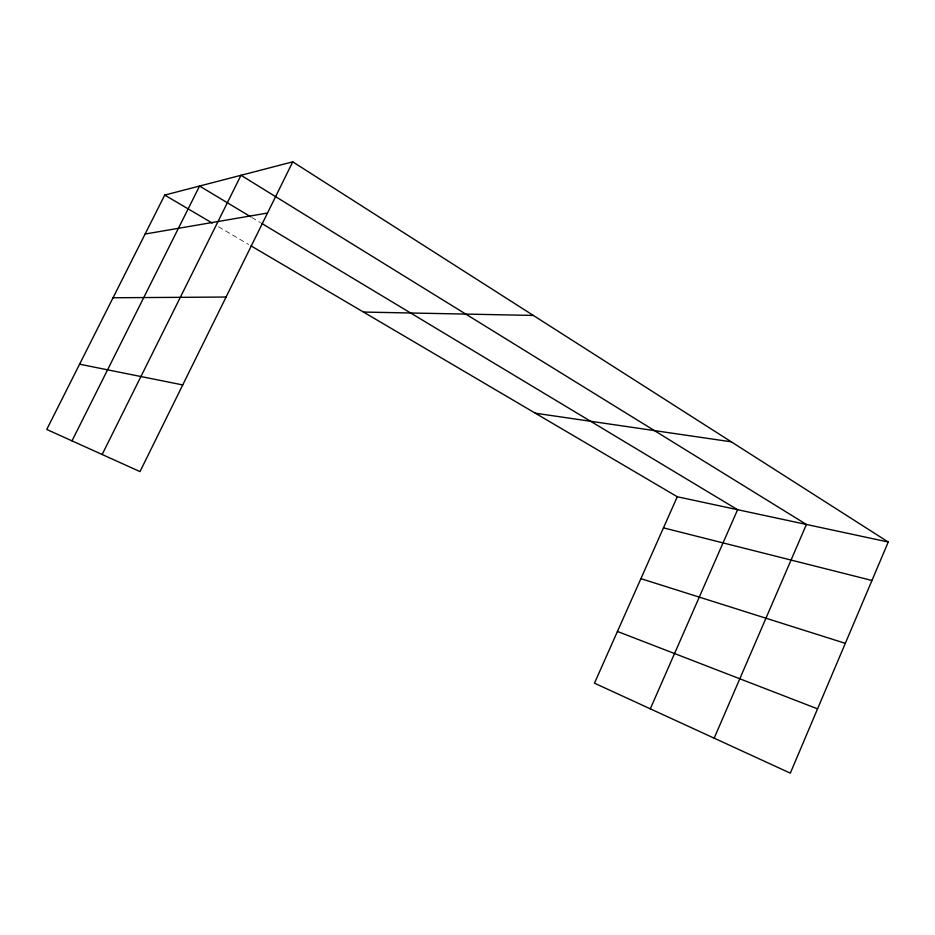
<?xml version="1.0" encoding="UTF-8"?>
<svg xmlns="http://www.w3.org/2000/svg" width="935" height="935" viewBox="0 0 935 935"><rect width="100%" height="100%" fill="white"/><g stroke="black" fill="none" stroke-linecap="round" stroke-linejoin="round"><path stroke-width="0.7" stroke-dasharray="4.67 3.51" d="M218.521 226.749L248.546 244.421M251.795 217.446L260.503 222.682"/><path stroke-width="1.4" d="M888.25 542.019L790.309 773.151L594.461 683.181L677.279 496.754L888.25 542.019L292.748 161.848L164.724 195.088L46.75 429.457L139.993 471.602L292.748 161.848M714.165 738.171L806.414 524.465L241.008 175.277L102.16 454.492M650.304 708.835L737.598 509.704L261.742 223.43M72.007 440.864L199.576 186.042L250.557 216.698M145.112 234.03L267.503 213.04M113.041 297.762L226.083 297.038M363.458 312.056L533.324 315.434M535.311 413.2L731.299 441.823M79.592 364.194L182.734 384.94M663.464 527.866L871.958 580.471M640.907 578.648L845.322 643.338M617.439 631.452L817.552 708.847M164.724 195.088L212.268 223.068M251.048 245.893L677.279 496.754"/></g></svg>
